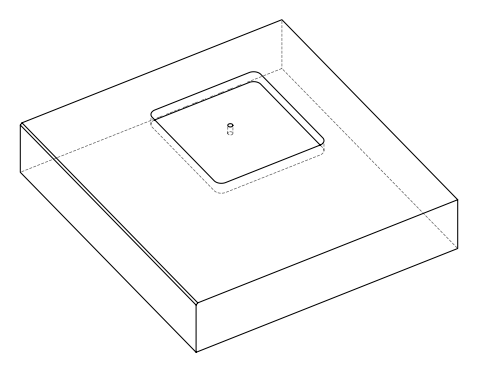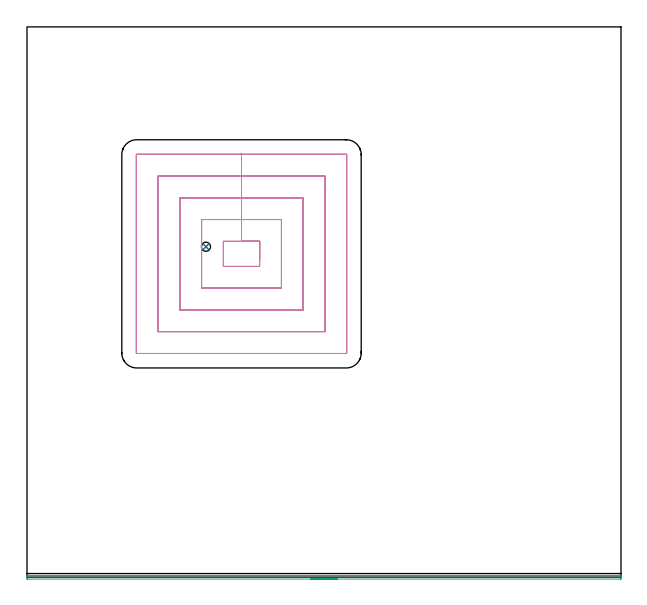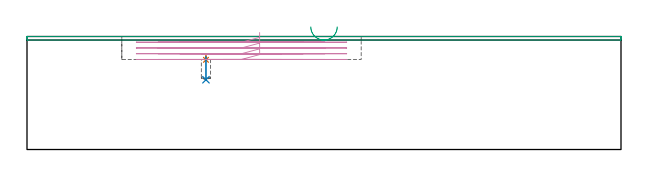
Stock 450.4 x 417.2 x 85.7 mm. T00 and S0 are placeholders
(PLAN: 4 operations, 3 tool changes, 19.2 min)
(1 SPOT_DRILL | STEP1POCKET | NXT0321_9005460120000 | 0.03 min | 1838 mm3)
(2 DRILL_BLIND_HOLE_INTO_CENTER | STEP1POCKET | NXT0301_041 | 0.07 min | 572 mm3)
(3 AREA_MILL | FG_CHAMFER_SURFACE | UGT0205_001 | 3.76 min | 1642 mm3)
(4 MILL_RECTANGULAR_POCKET | POCKET_RECTANGULAR_STRAIGHT | UGT0201_105 | Follow Part, ap 5.5, ae 75% | 15.29 min | 542673 mm3)
(TOOL NXT0321_9005460120000 | NC Spot Drill, 142deg, 12mm, Carbide, Uncoated | D12 PA142 FL30 Z2)
(TOOL NXT0301_041 | Carbide Drill 7mm [860.1-0700-035A1-MM 2214] | D7 PA140 FL53 Z2)
(TOOL UGT0205_001 | Chamfer Mill 20 x 3 x 45 deg. | D20 FL50 Z2)
(TOOL UGT0201_105 | End Mill 22 mm | D22 FL25 Z2)
(OP 1 SPOT_DRILL)
G17 G21 G94 G90
T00 M6
G54
G17 G0 G90 X135.7 Y250.5 S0 M3
G43 Z95.7 H0
G94 G81 G98 Z67.999 F250. R71.3
G80
M5
M2
(OP 2 DRILL_BLIND_HOLE_INTO_CENTER)
G17 G21 G94 G90
T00 M6
G54
G17 G0 G90 X135.7 Y250.5 S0 M3
G43 Z95.7 H1
G94 G81 G98 Z52.9 F250. R70.3
G80
M5
M2
(OP 3 AREA_MILL)
G17 G21 G94 G90
T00 M6
G54
G17 G0 G90 X235.2 Y-1.5 S1061 M3
G43 Z95.7 H0
Z93.
G94 G1 X235.162 Z92.128 F250.
X235.048 Z91.264
X234.859 Z90.412
X234.597 Z89.58
X234.263 Z88.774
X233.86 Z88.
X233.392 Z87.264
X232.86 Z86.572
X232.271 Z85.929
X231.628 Z85.34
X230.936 Z84.808
X230.2 Z84.34
X229.426 Z83.937
X228.62 Z83.603
X227.788 Z83.341
X226.937 Z83.152
X226.072 Z83.038
X225.2 Z83.
X0.613
X0.402 Y-1.498 Z83.002
X0.003 Y-1.491 Z83.005
X0. Y-1.361 Z83.136
Y-0.15 Z84.345
Y0.508 Z85.008
Y0.852 Z85.351
X0.006 Y1.191 Z85.681
X0.008 Y1.197 Z85.688
X0.167 Y1.2 Z85.7
X450.234
X450.392 Y1.197 Z85.688
X450.394 Y1.191 Z85.681
X450.4 Y0.851 Z85.351
Y0.508 Z85.007
Y-0.15 Z84.345
Y-1.361 Z83.136
X450.397 Y-1.491 Z83.005
X449.997 Y-1.5 Z83.
X225.2
X224.328 Z83.038
X223.464 Z83.152
X222.612 Z83.341
X221.78 Z83.603
X220.974 Z83.937
X220.2 Z84.34
X219.464 Z84.808
X218.772 Z85.34
X218.129 Z85.929
X217.54 Z86.572
X217.009 Z87.264
X216.54 Z88.
X216.137 Z88.774
X215.803 Z89.58
X215.541 Z90.412
X215.352 Z91.264
X215.238 Z92.128
X215.2 Z93.
G0 Z95.7
M5
M2
(OP 4 MILL_RECTANGULAR_POCKET)
G17 G21 G94 G90
T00 M6
G54
G17 G0 G90 X176.4 Y240.92 S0 M3
G43 Z95.7 H0
Z88.7
G94 G1 Y254.6 Z85.034 F250.
X162.65 Z81.35
X148.9 F500.
Y235.6
X176.4
Y254.6
X162.65
Y271.1
X132.4
Y219.1
X192.9
Y271.1
X162.65
Y287.6
X115.9
Y202.6
X209.4
Y287.6
X162.65
Y304.1
X99.4
Y186.1
X225.9
Y304.1
X162.65
Y320.6
X83.2
G3 X82.9 Y320.3 R0.3
G1 Y169.9
G3 X83.2 Y169.6 R0.3
G1 X242.1
G3 X242.4 Y169.9 R0.3
G1 Y320.3
G3 X242.1 Y320.6 R0.3
G1 X162.65
X161.65
G0 X176.4 Y240.92 Z84.35
G1 Y254.6 Z80.684 F250.
X162.65 Z77.
X148.9 F500.
Y235.6
X176.4
Y254.6
X162.65
Y271.1
X132.4
Y219.1
X192.9
Y271.1
X162.65
Y287.6
X115.9
Y202.6
X209.4
Y287.6
X162.65
Y304.1
X99.4
Y186.1
X225.9
Y304.1
X162.65
Y320.6
X83.2
G3 X82.9 Y320.3 R0.3
G1 Y169.9
G3 X83.2 Y169.6 R0.3
G1 X242.1
G3 X242.4 Y169.9 R0.3
G1 Y320.3
G3 X242.1 Y320.6 R0.3
G1 X162.65
X161.65
G0 X176.4 Y240.92 Z80.
G1 Y254.6 Z76.334 F250.
X162.65 Z72.65
X148.9 F500.
Y235.6
X176.4
Y254.6
X162.65
Y271.1
X132.4
Y219.1
X192.9
Y271.1
X162.65
Y287.6
X115.9
Y202.6
X209.4
Y287.6
X162.65
Y304.1
X99.4
Y186.1
X225.9
Y304.1
X162.65
Y320.6
X83.2
G3 X82.9 Y320.3 R0.3
G1 Y169.9
G3 X83.2 Y169.6 R0.3
G1 X242.1
G3 X242.4 Y169.9 R0.3
G1 Y320.3
G3 X242.1 Y320.6 R0.3
G1 X162.65
X161.65
G0 X176.4 Y240.92 Z75.65
G1 Y254.6 Z71.984 F250.
X162.65 Z68.3
X148.9 F500.
Y235.6
X176.4
Y254.6
X162.65
Y271.1
X132.4
Y219.1
X192.9
Y271.1
X162.65
Y287.6
X115.9
Y202.6
X209.4
Y287.6
X162.65
Y304.1
X99.4
Y186.1
X225.9
Y304.1
X162.65
Y320.6
X83.2
G3 X82.9 Y320.3 R0.3
G1 Y169.9
G3 X83.2 Y169.6 R0.3
G1 X242.1
G3 X242.4 Y169.9 R0.3
G1 Y320.3
G3 X242.1 Y320.6 R0.3
G1 X162.65
X161.65
G0 Z95.7
M5
M2
